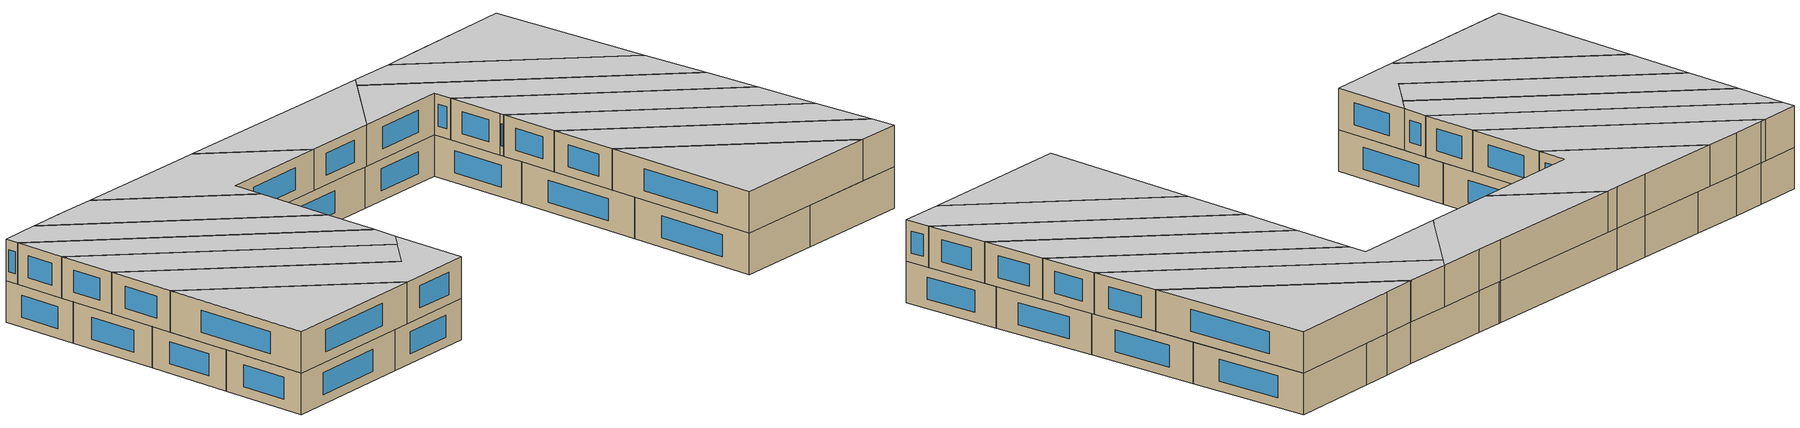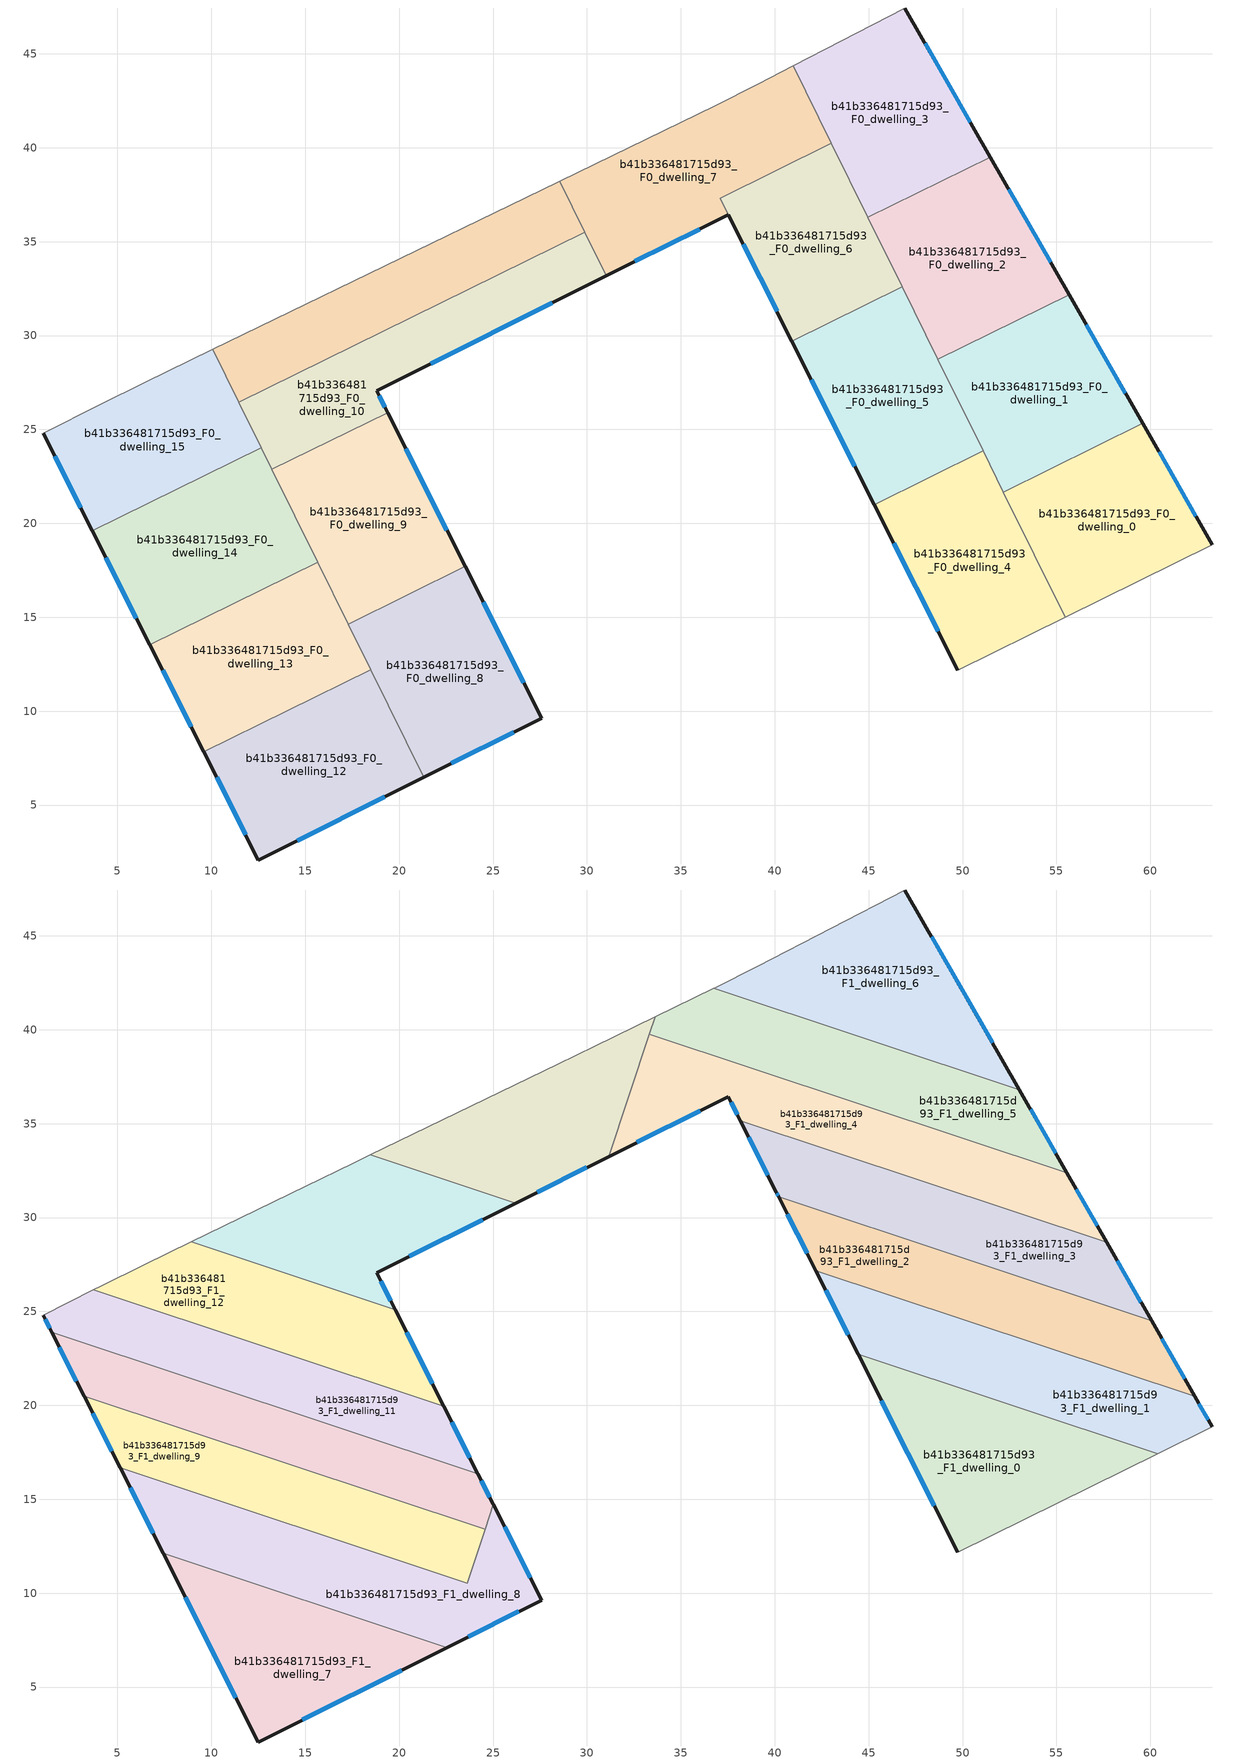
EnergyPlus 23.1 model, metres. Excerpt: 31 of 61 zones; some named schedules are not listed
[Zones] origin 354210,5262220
b41b336481715d93_F0_dwelling_0
 floor ground (EU_floor_Construction): 59.6,25.33 63.3,18.86 55.46,14.99 52.17,21.67 z0
 wall outside (EU_wall_Construction): 63.3,18.86 59.6,25.33 z0:3
 wall to b41b336481715d93_F0_dwelling_1 (EU_wall_Construction): 59.6,25.33 52.17,21.67 z0:3
 wall adiabatic (EU_wall_Construction): 55.46,14.99 63.3,18.86 z0:3
 wall to b41b336481715d93_F0_dwelling_4 (EU_wall_Construction): 52.17,21.67 55.46,14.99 z0:3
 window (EU_Window_Construction): 62.43,20.38 60.47,23.81 z0.7:2.3
b41b336481715d93_F0_dwelling_1
 floor ground (EU_floor_Construction): 55.67,32.18 59.6,25.33 52.17,21.67 48.68,28.74 z0
 wall outside (EU_wall_Construction): 59.6,25.33 55.67,32.18 z0:3
 wall to b41b336481715d93_F0_dwelling_2 (EU_wall_Construction): 55.67,32.18 48.68,28.74 z0:3
 wall to b41b336481715d93_F0_dwelling_5 (EU_wall_Construction): 48.68,28.74 51.09,23.85 z0:3
 wall to b41b336481715d93_F0_dwelling_4 (EU_wall_Construction): 51.09,23.85 52.17,21.67 z0:3
 window (EU_Window_Construction): 58.67,26.94 56.59,30.57 z0.7:2.3
b41b336481715d93_F0_dwelling_10
 floor ground (EU_floor_Construction): 29.88,35.51 31.03,33.18 18.8,27.06 19.38,25.9 13.23,22.87 11.47,26.44 z0
 wall outside (EU_wall_Construction): 19.38,25.9 18.8,27.06 31.03,33.18 z0:3
 wall to b41b336481715d93_F0_dwelling_9 (EU_wall_Construction): 13.23,22.87 19.38,25.9 z0:3
 wall to b41b336481715d93_F0_dwelling_11 (EU_wall_Construction): 29.88,35.51 11.47,26.44 z0:3
 wall to b41b336481715d93_F0_dwelling_7 (EU_wall_Construction): 31.03,33.18 29.88,35.51 z0:3
 wall to b41b336481715d93_F0_dwelling_15 (EU_wall_Construction): 11.47,26.44 12.66,24.03 z0:3
 wall to b41b336481715d93_F0_dwelling_14 (EU_wall_Construction): 12.66,24.03 13.23,22.87 z0:3
 window (EU_Window_Construction): 21.67,28.5 28.16,31.75 / 19.25,26.18 18.94,26.79 z0.7:2.3
b41b336481715d93_F0_dwelling_11
 floor ground (EU_floor_Construction): 28.55,38.21 29.88,35.51 11.47,26.44 10.08,29.26 15.02,31.66 17.57,32.91 28.44,38.16 z0
 wall adiabatic (EU_wall_Construction): 28.55,38.21 28.44,38.16 17.57,32.91 15.02,31.66 10.08,29.26 z0:3
 wall to b41b336481715d93_F0_dwelling_7 (EU_wall_Construction): 29.88,35.51 28.55,38.21 z0:3
 wall to b41b336481715d93_F0_dwelling_15 (EU_wall_Construction): 10.08,29.26 11.47,26.44 z0:3
b41b336481715d93_F0_dwelling_12
 floor ground (EU_floor_Construction): 18.48,12.21 21.3,6.48 12.5,2.08 9.6,7.83 z0
 wall outside (EU_wall_Construction): 9.6,7.83 12.5,2.08 21.3,6.48 z0:3
 wall to b41b336481715d93_F0_dwelling_13 (EU_wall_Construction): 18.48,12.21 9.6,7.83 z0:3
 wall to b41b336481715d93_F0_dwelling_8 (EU_wall_Construction): 21.3,6.48 18.48,12.21 z0:3
 window (EU_Window_Construction): 14.57,3.11 19.24,5.45 / 10.28,6.48 11.82,3.43 z0.7:2.3
 ceiling adiabatic (EU_roof_Construction): 20.69,7.73 18.48,12.21 13.94,9.97 z3
b41b336481715d93_F0_dwelling_13
 floor ground (EU_floor_Construction): 15.66,17.93 18.48,12.21 9.6,7.83 6.73,13.53 z0
 wall outside (EU_wall_Construction): 6.73,13.53 9.6,7.83 z0:3
 wall to b41b336481715d93_F0_dwelling_14 (EU_wall_Construction): 15.66,17.93 6.73,13.53 z0:3
 wall to b41b336481715d93_F0_dwelling_9 (EU_wall_Construction): 17.29,14.64 15.66,17.93 z0:3
 wall to b41b336481715d93_F0_dwelling_8 (EU_wall_Construction): 18.48,12.21 17.29,14.64 z0:3
 window (EU_Window_Construction): 7.4,12.19 8.93,9.17 z0.7:2.3
 ceiling adiabatic (EU_roof_Construction): 18.48,12.21 18.46,12.25 9.9,15.09 6.73,13.53 7.43,12.13 13.94,9.97 z3
b41b336481715d93_F0_dwelling_14
 floor ground (EU_floor_Construction): 12.66,24.03 15.66,17.93 6.73,13.53 3.67,19.61 z0
 wall outside (EU_wall_Construction): 3.67,19.61 6.73,13.53 z0:3
 wall to b41b336481715d93_F0_dwelling_15 (EU_wall_Construction): 12.66,24.03 3.67,19.61 z0:3
 wall to b41b336481715d93_F0_dwelling_9 (EU_wall_Construction): 15.66,17.93 13.23,22.87 z0:3
 window (EU_Window_Construction): 4.39,18.18 6.01,14.96 z0.7:2.3
 ceiling adiabatic (EU_roof_Construction): 9.9,15.09 5.15,16.67 6.73,13.53 z3
b41b336481715d93_F0_dwelling_15
 floor ground (EU_floor_Construction): 10.08,29.26 12.66,24.03 3.67,19.61 1.05,24.8 4.12,26.35 6.44,27.49 z0
 wall outside (EU_wall_Construction): 1.05,24.8 3.67,19.61 z0:3
 wall adiabatic (EU_wall_Construction): 10.08,29.26 6.44,27.49 4.12,26.35 1.05,24.8 z0:3
 window (EU_Window_Construction): 1.66,23.58 3.05,20.83 z0.7:2.3
b41b336481715d93_F0_dwelling_2
 floor ground (EU_floor_Construction): 51.48,39.5 55.67,32.18 48.68,28.74 44.97,36.29 z0
 wall outside (EU_wall_Construction): 55.67,32.18 51.48,39.5 z0:3
 wall to b41b336481715d93_F0_dwelling_3 (EU_wall_Construction): 51.48,39.5 44.97,36.29 z0:3
 wall to b41b336481715d93_F0_dwelling_6 (EU_wall_Construction): 44.97,36.29 46.79,32.6 z0:3
 wall to b41b336481715d93_F0_dwelling_5 (EU_wall_Construction): 46.79,32.6 48.69,28.74 z0:3
 window (EU_Window_Construction): 54.69,33.9 52.47,37.78 z0.7:2.3
 ceiling adiabatic (EU_roof_Construction): 55.67,32.18 55.56,32.39 45.19,35.83 46.96,32.25 52.24,30.49 z3
b41b336481715d93_F0_dwelling_3
 floor ground (EU_floor_Construction): 46.93,47.44 51.48,39.5 44.97,36.29 40.99,44.37 z0
 wall outside (EU_wall_Construction): 51.48,39.5 46.93,47.44 z0:3
 wall adiabatic (EU_wall_Construction): 46.93,47.44 40.99,44.37 z0:3
 wall to b41b336481715d93_F0_dwelling_7 (EU_wall_Construction): 40.99,44.37 43.02,40.24 z0:3
 wall to b41b336481715d93_F0_dwelling_6 (EU_wall_Construction): 43.02,40.24 44.97,36.29 z0:3
 window (EU_Window_Construction): 50.42,41.37 48,45.58 z0.7:2.3
b41b336481715d93_F0_dwelling_4
 floor ground (EU_floor_Construction): 51.09,23.86 55.46,14.99 49.75,12.18 45.3,21 z0
 wall outside (EU_wall_Construction): 45.3,21 49.75,12.18 z0:3
 wall to b41b336481715d93_F0_dwelling_5 (EU_wall_Construction): 51.09,23.86 45.3,21 z0:3
 wall adiabatic (EU_wall_Construction): 49.75,12.18 55.46,14.99 z0:3
 window (EU_Window_Construction): 46.35,18.93 48.7,14.25 z0.7:2.3
 ceiling adiabatic (EU_roof_Construction): 53.06,19.86 51.09,23.86 47.04,21.86 z3
b41b336481715d93_F0_dwelling_5
 floor ground (EU_floor_Construction): 46.79,32.6 51.09,23.86 45.3,21 40.92,29.71 z0
 wall outside (EU_wall_Construction): 40.92,29.71 45.3,21 z0:3
 wall to b41b336481715d93_F0_dwelling_6 (EU_wall_Construction): 46.79,32.6 40.92,29.71 z0:3
 window (EU_Window_Construction): 41.95,27.66 44.27,23.05 z0.7:2.3
b41b336481715d93_F0_dwelling_6
 floor ground (EU_floor_Construction): 43.02,40.24 46.79,32.6 40.92,29.71 37.09,37.31 z0
 wall outside (EU_wall_Construction): 37.53,36.44 40.92,29.71 z0:3
 wall to b41b336481715d93_F0_dwelling_7 (EU_wall_Construction): 43.02,40.24 37.09,37.31 37.53,36.44 z0:3
 window (EU_Window_Construction): 38.33,34.86 40.12,31.29 z0.7:2.3
 ceiling adiabatic (EU_roof_Construction): 45.19,35.83 43.02,40.24 38.55,38.03 z3
b41b336481715d93_F0_dwelling_7
 floor ground (EU_floor_Construction): 40.99,44.37 43.02,40.24 37.09,37.31 37.53,36.44 31.03,33.18 28.55,38.21 30.41,39.13 36.84,42.25 39.09,43.39 z0
 wall outside (EU_wall_Construction): 31.03,33.18 37.53,36.44 z0:3
 wall adiabatic (EU_wall_Construction): 40.99,44.37 39.09,43.39 36.84,42.25 30.41,39.13 28.55,38.21 z0:3
 window (EU_Window_Construction): 32.55,33.95 36,35.67 z0.7:2.3
b41b336481715d93_F0_dwelling_8
 floor ground (EU_floor_Construction): 23.51,17.71 27.58,9.63 21.3,6.48 17.28,14.64 z0
 wall outside (EU_wall_Construction): 21.3,6.48 27.58,9.63 23.51,17.71 z0:3
 wall to b41b336481715d93_F0_dwelling_9 (EU_wall_Construction): 23.51,17.71 17.28,14.64 z0:3
 window (EU_Window_Construction): 26.63,11.53 24.47,15.81 / 22.78,7.22 26.11,8.89 z0.7:2.3
 ceiling adiabatic (EU_roof_Construction): 27.58,9.63 25.01,14.72 23.62,10.54 18.46,12.25 21.3,6.48 z3
b41b336481715d93_F0_dwelling_9
 floor ground (EU_floor_Construction): 19.38,25.9 23.51,17.71 17.28,14.64 13.23,22.87 z0
 wall outside (EU_wall_Construction): 23.51,17.71 19.38,25.9 z0:3
 window (EU_Window_Construction): 22.54,19.63 20.35,23.98 z0.7:2.3
b41b336481715d93_F1_dwelling_0
 floor to b41b336481715d93_F0_dwelling_4 (EU_floor_Construction): 53.06,19.86 55.46,14.99 49.75,12.18 45.3,21 47.04,21.86 z3
 floor to b41b336481715d93_F0_dwelling_0 (EU_floor_Construction): 60.39,17.42 55.46,14.99 53.06,19.86 z3
 floor to b41b336481715d93_F0_dwelling_5 (EU_floor_Construction): 47.04,21.86 45.3,21 44.44,22.72 z3
 wall outside (EU_wall_Construction): 44.44,22.72 49.75,12.18 z3:6
 wall adiabatic (EU_wall_Construction): 49.75,12.18 60.39,17.42 z3:6
 wall to b41b336481715d93_F1_dwelling_1 (EU_wall_Construction): 60.39,17.42 44.44,22.72 z3:6
 window (EU_Window_Construction): 45.68,20.25 48.5,14.65 z3.7:5.3
 ceiling to b41b336481715d93_F2_dwelling_0 (EU_floor_Construction): 60.39,17.42 44.44,22.72 49.75,12.18 z6
b41b336481715d93_F1_dwelling_1
 floor to b41b336481715d93_F0_dwelling_0 (EU_floor_Construction): 62.37,20.48 63.3,18.86 60.39,17.42 53.06,19.86 52.17,21.67 54.83,22.98 z3
 floor to b41b336481715d93_F0_dwelling_5 (EU_floor_Construction): 50.88,24.29 51.09,23.86 47.04,21.86 44.44,22.72 42.19,27.18 z3
 floor to b41b336481715d93_F0_dwelling_1 (EU_floor_Construction): 54.83,22.98 52.17,21.67 50.88,24.29 z3
 floor adiabatic (EU_floor_Construction): 51.09,23.85 53.06,19.86 47.04,21.86 z3
 wall outside (EU_wall_Construction): 42.19,27.18 44.44,22.72 / 63.3,18.86 62.37,20.48 z3:6
 wall to b41b336481715d93_F1_dwelling_2 (EU_wall_Construction): 62.37,20.48 42.19,27.18 z3:6
 wall adiabatic (EU_wall_Construction): 60.39,17.42 63.3,18.86 z3:6
 window (EU_Window_Construction): 42.72,26.13 43.91,23.77 / 63.08,19.24 62.59,20.1 z3.7:5.3
 ceiling to b41b336481715d93_F2_dwelling_1 (EU_floor_Construction): 63.3,18.86 62.37,20.48 42.19,27.18 44.44,22.72 60.39,17.42 z6
b41b336481715d93_F1_dwelling_10
 floor to b41b336481715d93_F0_dwelling_14 (EU_floor_Construction): 14.92,19.44 15.66,17.93 13.76,16.99 4.56,20.04 8,21.74 z3
 floor to b41b336481715d93_F0_dwelling_9 (EU_floor_Construction): 22.15,17.04 18.71,15.34 16.59,16.05 14.92,19.44 z3
 floor to b41b336481715d93_F0_dwelling_8 (EU_floor_Construction): 24.19,16.36 25.01,14.72 24.57,13.4 18.71,15.34 22.15,17.04 z3
 floor to b41b336481715d93_F0_dwelling_15 (EU_floor_Construction): 8,21.74 4.56,20.04 3.22,20.49 1.51,23.89 z3
 floor to b41b336481715d93_F0_dwelling_13 (EU_floor_Construction): 15.66,17.93 16.59,16.05 13.76,16.99 z3
 wall outside (EU_wall_Construction): 1.51,23.89 3.22,20.49 / 25.02,14.72 24.19,16.36 z3:6
 wall to b41b336481715d93_F1_dwelling_11 (EU_wall_Construction): 24.19,16.36 1.51,23.89 z3:6
 wall to b41b336481715d93_F1_dwelling_9 (EU_wall_Construction): 3.22,20.49 24.57,13.4 z3:6
 wall to b41b336481715d93_F1_dwelling_8 (EU_wall_Construction): 24.57,13.4 25.02,14.72 z3:6
 window (EU_Window_Construction): 1.91,23.09 2.82,21.29 / 24.82,15.11 24.38,15.98 z3.7:5.3
 ceiling to b41b336481715d93_F2_dwelling_10 (EU_floor_Construction): 24.57,13.4 25.02,14.72 24.19,16.36 1.51,23.89 3.22,20.49 z6
b41b336481715d93_F1_dwelling_11
 floor to b41b336481715d93_F0_dwelling_9 (EU_floor_Construction): 22.38,19.95 23.51,17.71 22.15,17.04 14.92,19.44 13.23,22.87 13.37,22.94 z3
 floor to b41b336481715d93_F0_dwelling_14 (EU_floor_Construction): 13.16,23.01 14.92,19.44 8,21.74 11.62,23.52 z3
 floor to b41b336481715d93_F0_dwelling_15 (EU_floor_Construction): 11.62,23.52 8,21.74 1.51,23.89 1.05,24.8 3.73,26.15 z3
 floor to b41b336481715d93_F0_dwelling_10 (EU_floor_Construction): 13.37,22.94 13.23,22.87 13.16,23.01 z3
 floor to b41b336481715d93_F0_dwelling_8 (EU_floor_Construction): 23.51,17.71 24.19,16.36 22.15,17.04 z3
 wall outside (EU_wall_Construction): 24.19,16.36 22.38,19.95 / 1.05,24.8 1.51,23.89 z3:6
 wall adiabatic (EU_wall_Construction): 3.72,26.15 1.05,24.8 z3:6
 wall to b41b336481715d93_F1_dwelling_12 (EU_wall_Construction): 22.38,19.95 3.72,26.15 z3:6
 window (EU_Window_Construction): 23.77,17.2 22.81,19.11 / 1.16,24.59 1.4,24.11 z3.7:5.3
 ceiling to b41b336481715d93_F2_dwelling_11 (EU_floor_Construction): 24.19,16.36 22.38,19.95 3.72,26.15 1.05,24.8 1.51,23.89 z6
b41b336481715d93_F1_dwelling_12
 floor to b41b336481715d93_F0_dwelling_15 (EU_floor_Construction): 10.63,28.14 12.66,24.03 11.62,23.52 3.73,26.15 4.12,26.35 6.44,27.49 8.94,28.71 z3
 floor to b41b336481715d93_F0_dwelling_10 (EU_floor_Construction): 18.58,25.51 13.37,22.94 13.16,23.01 11.47,26.44 13.2,27.29 z3
 floor to b41b336481715d93_F0_dwelling_9 (EU_floor_Construction): 19.79,25.1 22.38,19.95 13.37,22.94 18.58,25.51 z3
 floor to b41b336481715d93_F0_dwelling_11 (EU_floor_Construction): 13.2,27.29 11.47,26.44 10.63,28.14 z3
 floor to b41b336481715d93_F0_dwelling_14 (EU_floor_Construction): 12.66,24.03 13.16,23.01 11.62,23.52 z3
 wall outside (EU_wall_Construction): 22.38,19.95 19.79,25.1 z3:6
 wall adiabatic (EU_wall_Construction): 8.94,28.71 6.44,27.49 4.12,26.35 3.72,26.15 z3:6
 wall to b41b336481715d93_F1_dwelling_13 (EU_wall_Construction): 19.79,25.1 8.94,28.71 z3:6
 window (EU_Window_Construction): 21.77,21.16 20.4,23.89 z3.7:5.3
 ceiling to b41b336481715d93_F2_dwelling_12 (EU_floor_Construction): 22.38,19.95 19.79,25.1 8.94,28.71 6.44,27.49 4.12,26.35 3.72,26.15 z6
b41b336481715d93_F1_dwelling_13
 floor to b41b336481715d93_F0_dwelling_10 (EU_floor_Construction): 26.2,30.76 18.8,27.06 19.38,25.9 18.58,25.51 13.2,27.29 22.64,31.94 z3
 floor to b41b336481715d93_F0_dwelling_11 (EU_floor_Construction): 22.64,31.94 13.2,27.29 10.63,28.14 10.08,29.26 15.02,31.66 17.57,32.91 18.46,33.34 z3
 floor to b41b336481715d93_F0_dwelling_15 (EU_floor_Construction): 10.08,29.26 10.63,28.14 8.94,28.71 z3
 floor to b41b336481715d93_F0_dwelling_9 (EU_floor_Construction): 19.38,25.9 19.79,25.1 18.58,25.51 z3
 wall outside (EU_wall_Construction): 19.79,25.1 18.8,27.06 26.2,30.76 z3:6
 wall adiabatic (EU_wall_Construction): 18.46,33.34 17.57,32.91 15.02,31.66 8.94,28.71 z3:6
 wall to b41b336481715d93_F1_dwelling_14 (EU_wall_Construction): 26.2,30.76 18.46,33.34 z3:6
 window (EU_Window_Construction): 20.54,27.93 24.46,29.9 / 19.55,25.56 19.03,26.6 z3.7:5.3
 ceiling to b41b336481715d93_F2_dwelling_13 (EU_floor_Construction): 26.2,30.76 18.46,33.34 17.57,32.91 15.02,31.66 8.94,28.71 19.79,25.1 18.8,27.06 z6
b41b336481715d93_F1_dwelling_14
 floor to b41b336481715d93_F0_dwelling_11 (EU_floor_Construction): 28.55,38.21 29.88,35.51 22.64,31.94 18.46,33.34 28.44,38.16 z3
 floor to b41b336481715d93_F0_dwelling_10 (EU_floor_Construction): 29.88,35.51 31.03,33.18 26.2,30.76 22.64,31.94 z3
 floor to b41b336481715d93_F0_dwelling_7 (EU_floor_Construction): 33.64,40.69 31.17,33.25 31.03,33.18 28.55,38.21 30.41,39.13 z3
 wall outside (EU_wall_Construction): 26.2,30.76 31.17,33.25 z3:6
 wall adiabatic (EU_wall_Construction): 33.64,40.69 30.41,39.13 28.44,38.16 18.46,33.34 z3:6
 wall to b41b336481715d93_F1_dwelling_4 (EU_wall_Construction): 31.17,33.25 33.33,39.77 z3:6
 wall to b41b336481715d93_F1_dwelling_5 (EU_wall_Construction): 33.33,39.77 33.64,40.69 z3:6
 window (EU_Window_Construction): 27.36,31.35 30,32.67 z3.7:5.3
 ceiling to b41b336481715d93_F2_dwelling_14 (EU_floor_Construction): 31.17,33.25 33.64,40.69 30.41,39.13 28.44,38.16 18.46,33.34 26.2,30.76 z6
b41b336481715d93_F1_dwelling_2
 floor to b41b336481715d93_F0_dwelling_5 (EU_floor_Construction): 48.95,28.2 50.88,24.29 42.19,27.18 40.92,29.71 42.33,30.4 z3
 floor to b41b336481715d93_F0_dwelling_0 (EU_floor_Construction): 60.07,24.51 62.37,20.48 54.83,22.98 58.79,24.93 z3
 floor to b41b336481715d93_F0_dwelling_1 (EU_floor_Construction): 58.79,24.93 54.83,22.98 50.88,24.29 48.95,28.2 z3
 floor to b41b336481715d93_F0_dwelling_6 (EU_floor_Construction): 42.33,30.4 40.92,29.71 40.22,31.1 z3
 wall outside (EU_wall_Construction): 40.22,31.1 42.19,27.18 / 62.37,20.48 60.07,24.51 z3:6
 wall to b41b336481715d93_F1_dwelling_3 (EU_wall_Construction): 60.07,24.51 40.22,31.1 z3:6
 window (EU_Window_Construction): 40.68,30.18 41.73,28.1 / 61.83,21.42 60.61,23.56 z3.7:5.3
 ceiling to b41b336481715d93_F2_dwelling_2 (EU_floor_Construction): 62.37,20.48 60.07,24.51 40.22,31.1 42.19,27.18 z6
b41b336481715d93_F1_dwelling_3
 floor to b41b336481715d93_F0_dwelling_1 (EU_floor_Construction): 57.67,28.69 59.6,25.33 58.79,24.93 48.95,28.2 48.68,28.74 52.24,30.49 z3
 floor to b41b336481715d93_F0_dwelling_6 (EU_floor_Construction): 46.43,32.42 42.33,30.4 40.22,31.1 38.17,35.16 z3
 floor to b41b336481715d93_F0_dwelling_0 (EU_floor_Construction): 59.6,25.33 60.07,24.51 58.79,24.93 z3
 floor to b41b336481715d93_F0_dwelling_5 (EU_floor_Construction): 46.96,32.25 48.95,28.2 42.33,30.4 46.43,32.42 z3
 floor to b41b336481715d93_F0_dwelling_2 (EU_floor_Construction): 52.24,30.49 48.68,28.74 46.96,32.25 z3
 wall outside (EU_wall_Construction): 60.07,24.51 57.67,28.69 / 38.17,35.17 40.09,31.35 40.22,31.1 z3:6
 wall to b41b336481715d93_F1_dwelling_4 (EU_wall_Construction): 57.67,28.69 38.17,35.17 z3:6
 window (EU_Window_Construction): 59.5,25.49 58.23,27.71 / 40.12,31.29 40.19,31.16 / 38.62,34.27 39.64,32.25 z3.7:5.3
 ceiling to b41b336481715d93_F2_dwelling_3 (EU_floor_Construction): 60.07,24.51 57.67,28.69 38.17,35.17 40.09,31.35 40.22,31.1 z6
b41b336481715d93_F1_dwelling_4
 floor to b41b336481715d93_F0_dwelling_6 (EU_floor_Construction): 45.19,35.83 46.79,32.6 46.43,32.42 38.17,35.16 37.09,37.31 38.55,38.03 z3
 floor to b41b336481715d93_F0_dwelling_7 (EU_floor_Construction): 38.55,38.03 37.09,37.31 37.53,36.44 31.17,33.25 33.33,39.77 z3
 floor to b41b336481715d93_F0_dwelling_2 (EU_floor_Construction): 55.56,32.39 55.67,32.18 52.24,30.49 46.96,32.25 45.19,35.83 z3
 floor to b41b336481715d93_F0_dwelling_1 (EU_floor_Construction): 55.67,32.18 57.67,28.69 52.24,30.49 z3
 floor to b41b336481715d93_F0_dwelling_5 (EU_floor_Construction): 46.79,32.6 46.96,32.25 46.43,32.42 z3
 wall outside (EU_wall_Construction): 57.67,28.69 55.56,32.39 / 31.17,33.25 37.53,36.44 38.17,35.17 z3:6
 wall to b41b336481715d93_F1_dwelling_5 (EU_wall_Construction): 55.56,32.39 33.33,39.77 z3:6
 window (EU_Window_Construction): 57.18,29.56 56.05,31.52 / 37.68,36.14 38.02,35.46 / 32.66,34 36.03,35.69 z3.7:5.3
 ceiling to b41b336481715d93_F2_dwelling_4 (EU_floor_Construction): 57.67,28.69 55.56,32.39 33.33,39.77 31.17,33.25 37.53,36.44 38.17,35.17 z6
b41b336481715d93_F1_dwelling_5
 floor to b41b336481715d93_F0_dwelling_2 (EU_floor_Construction): 53.03,36.8 55.56,32.39 45.19,35.83 44.97,36.29 48.83,38.19 z3
 floor adiabatic (EU_floor_Construction): 43.09,40.1 45.19,35.83 38.55,38.03 42.89,40.17 z3
 floor to b41b336481715d93_F0_dwelling_3 (EU_floor_Construction): 48.83,38.19 44.97,36.29 43.09,40.1 z3
 floor to b41b336481715d93_F0_dwelling_7 (EU_floor_Construction): 42.89,40.17 38.55,38.03 33.33,39.77 33.64,40.69 36.75,42.21 z3
 wall outside (EU_wall_Construction): 55.56,32.39 53.03,36.8 z3:6
 wall adiabatic (EU_wall_Construction): 36.75,42.21 33.64,40.69 z3:6
 wall to b41b336481715d93_F1_dwelling_6 (EU_wall_Construction): 53.03,36.8 36.75,42.21 z3:6
 window (EU_Window_Construction): 54.96,33.42 53.62,35.76 z3.7:5.3
 ceiling to b41b336481715d93_F2_dwelling_5 (EU_floor_Construction): 55.56,32.39 53.03,36.8 36.75,42.21 33.64,40.69 33.33,39.77 z6
b41b336481715d93_F1_dwelling_6
 floor to b41b336481715d93_F0_dwelling_3 (EU_floor_Construction): 46.93,47.44 51.48,39.5 48.83,38.19 43.09,40.1 40.99,44.37 z3
 floor to b41b336481715d93_F0_dwelling_2 (EU_floor_Construction): 51.48,39.5 53.03,36.8 48.83,38.19 z3
 floor to b41b336481715d93_F0_dwelling_7 (EU_floor_Construction): 40.99,44.37 43.02,40.24 42.89,40.17 36.75,42.21 36.84,42.25 39.09,43.39 z3
 floor adiabatic (EU_floor_Construction): 43.02,40.24 43.09,40.1 42.89,40.17 z3
 wall outside (EU_wall_Construction): 53.03,36.8 46.93,47.44 z3:6
 wall adiabatic (EU_wall_Construction): 46.93,47.44 39.09,43.39 36.84,42.25 36.75,42.21 z3:6
 window (EU_Window_Construction): 51.6,39.3 48.37,44.94 z3.7:5.3
 ceiling to b41b336481715d93_F2_dwelling_6 (EU_floor_Construction): 53.03,36.8 46.93,47.44 39.09,43.39 36.84,42.25 36.75,42.21 z6
b41b336481715d93_F1_dwelling_7
 floor to b41b336481715d93_F0_dwelling_12 (EU_floor_Construction): 20.69,7.73 21.3,6.48 12.5,2.08 9.6,7.83 13.94,9.97 z3
 floor adiabatic (EU_floor_Construction): 22.49,7.13 22.47,7.07 21.3,6.48 20.69,7.73 z3
 floor to b41b336481715d93_F0_dwelling_13 (EU_floor_Construction): 13.94,9.97 9.6,7.83 7.43,12.13 z3
 wall outside (EU_wall_Construction): 7.43,12.13 12.5,2.08 22.47,7.07 z3:6
 wall to b41b336481715d93_F1_dwelling_8 (EU_wall_Construction): 22.47,7.07 22.49,7.13 7.43,12.13 z3:6
 window (EU_Window_Construction): 14.84,3.25 20.13,5.9 / 8.62,9.77 11.31,4.44 z3.7:5.3
 ceiling to b41b336481715d93_F2_dwelling_7 (EU_floor_Construction): 22.47,7.07 22.49,7.13 7.43,12.13 12.5,2.08 z6
b41b336481715d93_F1_dwelling_8
 floor adiabatic (EU_floor_Construction): 25.02,14.72 27.58,9.63 22.47,7.07 22.49,7.13 7.43,12.13 5.15,16.67 23.62,10.54 z3
 wall outside (EU_wall_Construction): 5.15,16.67 7.43,12.13 / 22.47,7.07 27.58,9.63 25.02,14.72 z3:6
 wall to b41b336481715d93_F1_dwelling_9 (EU_wall_Construction): 24.57,13.4 23.62,10.54 5.15,16.67 z3:6
 window (EU_Window_Construction): 5.68,15.6 6.9,13.2 / 26.98,10.82 25.62,13.53 / 23.67,7.67 26.38,9.03 z3.7:5.3
 ceiling to b41b336481715d93_F2_dwelling_8 (EU_floor_Construction): 27.58,9.63 25.02,14.72 23.62,10.54 5.15,16.67 7.43,12.13 22.49,7.13 22.47,7.07 z6
b41b336481715d93_F1_dwelling_9
 floor to b41b336481715d93_F0_dwelling_8 (EU_floor_Construction): 24.57,13.4 23.62,10.54 18.46,12.25 17.28,14.64 18.71,15.34 z3
 floor to b41b336481715d93_F0_dwelling_14 (EU_floor_Construction): 13.76,16.99 9.9,15.09 5.15,16.67 3.67,19.61 4.56,20.04 z3
 floor to b41b336481715d93_F0_dwelling_13 (EU_floor_Construction): 16.59,16.05 18.46,12.25 9.9,15.09 13.76,16.99 z3
 floor to b41b336481715d93_F0_dwelling_9 (EU_floor_Construction): 18.71,15.34 17.29,14.64 16.59,16.05 z3
 floor to b41b336481715d93_F0_dwelling_15 (EU_floor_Construction): 4.56,20.04 3.67,19.61 3.22,20.49 z3
 wall outside (EU_wall_Construction): 3.22,20.49 5.15,16.67 z3:6
 window (EU_Window_Construction): 3.67,19.59 4.69,17.57 z3.7:5.3
 ceiling to b41b336481715d93_F2_dwelling_9 (EU_floor_Construction): 23.62,10.54 24.57,13.4 3.22,20.49 5.15,16.67 z6
[Building]
EU S2 Campaign: North Axis=0; Terrain=City; Solar Distribution=FullExterior
[Site:Location]
Budapest.Ferenc.Liszt.Intl.AP: Latitude=47.437; Longitude=19.256; Time Zone=1; Elevation=185
[SizingPeriod:WeatherFileDays]
AnnualSizingPeriod: Begin Month=1; Begin Day of Month=1; End Month=12; End Day of Month=31; Day of Week for Start Day=Monday; Use Weather File Daylight Saving Period=No; Use Weather File Rain and Snow Indicators=No
[MATERIAL]
EU_InternalMass_Material: Roughness=MediumRough; Thickness=0.1; Conductivity=1; Density=1800; Specific Heat=900; Thermal Absorptance=0.9; Solar Absorptance=0.7; Visible Absorptance=0.7
[MATERIAL:NOMASS] Roughness=MediumRough; Thermal Absorptance=0.9; Solar Absorptance=0.7; Visible Absorptance=0.7
Name | Thermal Resistance
EU_wall_NoMass | 0.832559
EU_roof_NoMass | 1.39638
EU_floor_NoMass | 0.872794
[WINDOWMATERIAL:SIMPLEGLAZINGSYSTEM]
EU_Window_SimpleGlazing: UFactor=2.79869; Solar Heat Gain Coefficient=0.75; Visible Transmittance=0.75
[CONSTRUCTION]
EU_wall_Construction: EU_wall_NoMass
EU_roof_Construction: EU_roof_NoMass
EU_floor_Construction: EU_floor_NoMass
EU_Window_Construction: EU_Window_SimpleGlazing
EU_InternalMass_Construction: EU_InternalMass_Material
[ZONE] Type=1; Multiplier=1; Ceiling Height=autocalculate; Floor Area=autocalculate; Part of Total Floor Area=Yes
Name | Volume
b41b336481715d93_F0_dwelling_0; b41b336481715d93_F1_dwelling_11; b41b336481715d93_F0_dwelling_13 | 189.987
b41b336481715d93_F1_dwelling_0 | 210.137
b41b336481715d93_F0_dwelling_1 | 190.022
b41b336481715d93_F1_dwelling_1 | 210.14
b41b336481715d93_F0_dwelling_10 | 189.972
b41b336481715d93_F1_dwelling_10; b41b336481715d93_F0_dwelling_4 | 189.986
b41b336481715d93_F0_dwelling_11; b41b336481715d93_F1_dwelling_7 | 189.992
b41b336481715d93_F0_dwelling_12 | 189.98
b41b336481715d93_F1_dwelling_12 | 190.003
b41b336481715d93_F1_dwelling_13; b41b336481715d93_F0_dwelling_8 | 189.977
b41b336481715d93_F0_dwelling_14 | 203.949
b41b336481715d93_F1_dwelling_14 | 189.974
b41b336481715d93_F0_dwelling_15 | 176.004
b41b336481715d93_F0_dwelling_2 | 189.979
b41b336481715d93_F1_dwelling_2 | 196.024
b41b336481715d93_F0_dwelling_3 | 190.006
b41b336481715d93_F1_dwelling_3 | 199.901
b41b336481715d93_F1_dwelling_4 | 234.462
b41b336481715d93_F0_dwelling_5 | 189.967
b41b336481715d93_F1_dwelling_5 | 210.145
b41b336481715d93_F0_dwelling_6 | 168.053
b41b336481715d93_F1_dwelling_6 | 210.114
b41b336481715d93_F0_dwelling_7 | 211.839
b41b336481715d93_F1_dwelling_8 | 238.947
b41b336481715d93_F0_dwelling_9 | 189.995
b41b336481715d93_F1_dwelling_9 | 189.936
[INTERNALMASS] Construction=EU_InternalMass_Construction
Name | Zone or ZoneList | Surface Area
b41b336481715d93_F0_dwelling_0_EU_InternalMass | b41b336481715d93_F0_dwelling_0 | 63.3288
b41b336481715d93_F0_dwelling_1_EU_InternalMass | b41b336481715d93_F0_dwelling_1 | 63.3408
b41b336481715d93_F0_dwelling_2_EU_InternalMass | b41b336481715d93_F0_dwelling_2 | 63.3265
b41b336481715d93_F0_dwelling_3_EU_InternalMass | b41b336481715d93_F0_dwelling_3 | 63.3353
b41b336481715d93_F0_dwelling_4_EU_InternalMass | b41b336481715d93_F0_dwelling_4 | 63.3288
b41b336481715d93_F0_dwelling_5_EU_InternalMass | b41b336481715d93_F0_dwelling_5 | 63.3223
b41b336481715d93_F0_dwelling_6_EU_InternalMass | b41b336481715d93_F0_dwelling_6 | 56.038
b41b336481715d93_F0_dwelling_7_EU_InternalMass | b41b336481715d93_F0_dwelling_7 | 70.6112
b41b336481715d93_F0_dwelling_8_EU_InternalMass | b41b336481715d93_F0_dwelling_8 | 63.3256
b41b336481715d93_F0_dwelling_9_EU_InternalMass | b41b336481715d93_F0_dwelling_9 | 63.3319
b41b336481715d93_F0_dwelling_10_EU_InternalMass | b41b336481715d93_F0_dwelling_10 | 63.3249
b41b336481715d93_F0_dwelling_11_EU_InternalMass | b41b336481715d93_F0_dwelling_11 | 63.3307
b41b336481715d93_F0_dwelling_12_EU_InternalMass | b41b336481715d93_F0_dwelling_12 | 63.3268
b41b336481715d93_F0_dwelling_13_EU_InternalMass | b41b336481715d93_F0_dwelling_13 | 63.3292
b41b336481715d93_F0_dwelling_14_EU_InternalMass | b41b336481715d93_F0_dwelling_14 | 67.9833
b41b336481715d93_F0_dwelling_15_EU_InternalMass | b41b336481715d93_F0_dwelling_15 | 58.6677
b41b336481715d93_F1_dwelling_0_EU_InternalMass | b41b336481715d93_F1_dwelling_0 | 70.0459
b41b336481715d93_F1_dwelling_1_EU_InternalMass | b41b336481715d93_F1_dwelling_1 | 70.0467
b41b336481715d93_F1_dwelling_2_EU_InternalMass | b41b336481715d93_F1_dwelling_2 | 65.3373
b41b336481715d93_F1_dwelling_3_EU_InternalMass | b41b336481715d93_F1_dwelling_3 | 66.638
b41b336481715d93_F1_dwelling_4_EU_InternalMass | b41b336481715d93_F1_dwelling_4 | 78.155
b41b336481715d93_F1_dwelling_5_EU_InternalMass | b41b336481715d93_F1_dwelling_5 | 70.0484
b41b336481715d93_F1_dwelling_6_EU_InternalMass | b41b336481715d93_F1_dwelling_6 | 70.0379
b41b336481715d93_F1_dwelling_7_EU_InternalMass | b41b336481715d93_F1_dwelling_7 | 63.3308
b41b336481715d93_F1_dwelling_8_EU_InternalMass | b41b336481715d93_F1_dwelling_8 | 79.6493
b41b336481715d93_F1_dwelling_9_EU_InternalMass | b41b336481715d93_F1_dwelling_9 | 63.3121
b41b336481715d93_F1_dwelling_10_EU_InternalMass | b41b336481715d93_F1_dwelling_10 | 63.3287
b41b336481715d93_F1_dwelling_11_EU_InternalMass | b41b336481715d93_F1_dwelling_11 | 63.3291
b41b336481715d93_F1_dwelling_12_EU_InternalMass | b41b336481715d93_F1_dwelling_12 | 63.3341
b41b336481715d93_F1_dwelling_13_EU_InternalMass | b41b336481715d93_F1_dwelling_13 | 63.326
b41b336481715d93_F1_dwelling_14_EU_InternalMass | b41b336481715d93_F1_dwelling_14 | 63.3246
[OTHEREQUIPMENT] Fuel Type=Electricity; Design Level Calculation Method=Watts/Area; Power per Zone Floor Area=1; Fraction Latent=0; Fraction Radiant=0; Fraction Lost=0; Carbon Dioxide Generation Rate=0; EndUse Subcategory=EU_Step8_InternalGains
Name | Zone or ZoneList or Space or SpaceList | Schedule
EU_Step8_InternalGain_b41b336481715d93_F0_dwelling_0_f000 | b41b336481715d93_F0_dwelling_0 | EU_Step8_GainSchedule_b41b336481715d93_F0_dwelling_0_f000
EU_Step8_InternalGain_b41b336481715d93_F0_dwelling_1_f000 | b41b336481715d93_F0_dwelling_1 | EU_Step8_GainSchedule_b41b336481715d93_F0_dwelling_1_f000
EU_Step8_InternalGain_b41b336481715d93_F0_dwelling_2_f000 | b41b336481715d93_F0_dwelling_2 | EU_Step8_GainSchedule_b41b336481715d93_F0_dwelling_2_f000
EU_Step8_InternalGain_b41b336481715d93_F0_dwelling_3_f000 | b41b336481715d93_F0_dwelling_3 | EU_Step8_GainSchedule_b41b336481715d93_F0_dwelling_3_f000
EU_Step8_InternalGain_b41b336481715d93_F0_dwelling_4_f000 | b41b336481715d93_F0_dwelling_4 | EU_Step8_GainSchedule_b41b336481715d93_F0_dwelling_4_f000
EU_Step8_InternalGain_b41b336481715d93_F0_dwelling_5_f000 | b41b336481715d93_F0_dwelling_5 | EU_Step8_GainSchedule_b41b336481715d93_F0_dwelling_5_f000
EU_Step8_InternalGain_b41b336481715d93_F0_dwelling_6_f000 | b41b336481715d93_F0_dwelling_6 | EU_Step8_GainSchedule_b41b336481715d93_F0_dwelling_6_f000
EU_Step8_InternalGain_b41b336481715d93_F0_dwelling_7_f000 | b41b336481715d93_F0_dwelling_7 | EU_Step8_GainSchedule_b41b336481715d93_F0_dwelling_7_f000
EU_Step8_InternalGain_b41b336481715d93_F0_dwelling_8_f000 | b41b336481715d93_F0_dwelling_8 | EU_Step8_GainSchedule_b41b336481715d93_F0_dwelling_8_f000
EU_Step8_InternalGain_b41b336481715d93_F0_dwelling_9_f000 | b41b336481715d93_F0_dwelling_9 | EU_Step8_GainSchedule_b41b336481715d93_F0_dwelling_9_f000
EU_Step8_InternalGain_b41b336481715d93_F0_dwelling_10_f000 | b41b336481715d93_F0_dwelling_10 | EU_Step8_GainSchedule_b41b336481715d93_F0_dwelling_10_f000
EU_Step8_InternalGain_b41b336481715d93_F0_dwelling_11_f000 | b41b336481715d93_F0_dwelling_11 | EU_Step8_GainSchedule_b41b336481715d93_F0_dwelling_11_f000
EU_Step8_InternalGain_b41b336481715d93_F0_dwelling_12_f000 | b41b336481715d93_F0_dwelling_12 | EU_Step8_GainSchedule_b41b336481715d93_F0_dwelling_12_f000
EU_Step8_InternalGain_b41b336481715d93_F0_dwelling_13_f000 | b41b336481715d93_F0_dwelling_13 | EU_Step8_GainSchedule_b41b336481715d93_F0_dwelling_13_f000
EU_Step8_InternalGain_b41b336481715d93_F0_dwelling_14_f000 | b41b336481715d93_F0_dwelling_14 | EU_Step8_GainSchedule_b41b336481715d93_F0_dwelling_14_f000
EU_Step8_InternalGain_b41b336481715d93_F0_dwelling_15_f000 | b41b336481715d93_F0_dwelling_15 | EU_Step8_GainSchedule_b41b336481715d93_F0_dwelling_15_f000
EU_Step8_InternalGain_b41b336481715d93_F1_dwelling_0_f000 | b41b336481715d93_F1_dwelling_0 | EU_Step8_GainSchedule_b41b336481715d93_F1_dwelling_0_f000
EU_Step8_InternalGain_b41b336481715d93_F1_dwelling_1_f000 | b41b336481715d93_F1_dwelling_1 | EU_Step8_GainSchedule_b41b336481715d93_F1_dwelling_1_f000
EU_Step8_InternalGain_b41b336481715d93_F1_dwelling_2_f000 | b41b336481715d93_F1_dwelling_2 | EU_Step8_GainSchedule_b41b336481715d93_F1_dwelling_2_f000
EU_Step8_InternalGain_b41b336481715d93_F1_dwelling_3_f000 | b41b336481715d93_F1_dwelling_3 | EU_Step8_GainSchedule_b41b336481715d93_F1_dwelling_3_f000
EU_Step8_InternalGain_b41b336481715d93_F1_dwelling_4_f000 | b41b336481715d93_F1_dwelling_4 | EU_Step8_GainSchedule_b41b336481715d93_F1_dwelling_4_f000
EU_Step8_InternalGain_b41b336481715d93_F1_dwelling_5_f000 | b41b336481715d93_F1_dwelling_5 | EU_Step8_GainSchedule_b41b336481715d93_F1_dwelling_5_f000
EU_Step8_InternalGain_b41b336481715d93_F1_dwelling_6_f000 | b41b336481715d93_F1_dwelling_6 | EU_Step8_GainSchedule_b41b336481715d93_F1_dwelling_6_f000
EU_Step8_InternalGain_b41b336481715d93_F1_dwelling_7_f000 | b41b336481715d93_F1_dwelling_7 | EU_Step8_GainSchedule_b41b336481715d93_F1_dwelling_7_f000
EU_Step8_InternalGain_b41b336481715d93_F1_dwelling_8_f000 | b41b336481715d93_F1_dwelling_8 | EU_Step8_GainSchedule_b41b336481715d93_F1_dwelling_8_f000
EU_Step8_InternalGain_b41b336481715d93_F1_dwelling_9_f000 | b41b336481715d93_F1_dwelling_9 | EU_Step8_GainSchedule_b41b336481715d93_F1_dwelling_9_f000
EU_Step8_InternalGain_b41b336481715d93_F1_dwelling_10_f000 | b41b336481715d93_F1_dwelling_10 | EU_Step8_GainSchedule_b41b336481715d93_F1_dwelling_10_f000
EU_Step8_InternalGain_b41b336481715d93_F1_dwelling_11_f000 | b41b336481715d93_F1_dwelling_11 | EU_Step8_GainSchedule_b41b336481715d93_F1_dwelling_11_f000
EU_Step8_InternalGain_b41b336481715d93_F1_dwelling_12_f000 | b41b336481715d93_F1_dwelling_12 | EU_Step8_GainSchedule_b41b336481715d93_F1_dwelling_12_f000
EU_Step8_InternalGain_b41b336481715d93_F1_dwelling_13_f000 | b41b336481715d93_F1_dwelling_13 | EU_Step8_GainSchedule_b41b336481715d93_F1_dwelling_13_f000
EU_Step8_InternalGain_b41b336481715d93_F1_dwelling_14_f000 | b41b336481715d93_F1_dwelling_14 | EU_Step8_GainSchedule_b41b336481715d93_F1_dwelling_14_f000
[ZONEVENTILATION:DESIGNFLOWRATE] Schedule=EU_AlwaysOn; Design Flow Rate Calculation Method=AirChanges/Hour; Air Changes per Hour=0.475469; Ventilation Type=Natural; Fan Pressure Rise=0; Fan Total Efficiency=1; Constant Term Coefficient=1; Temperature Term Coefficient=0; Velocity Term Coefficient=0; Velocity Squared Term Coefficient=0; Minimum Indoor Temperature=-100; Maximum Indoor Temperature=100; Delta Temperature=-100; Minimum Outdoor Temperature=-100; Maximum Outdoor Temperature=100; Maximum Wind Speed=40
Name | Zone or ZoneList or Space or SpaceList
EU_ConstantAir_b41b336481715d93_F0_dwelling_0 | b41b336481715d93_F0_dwelling_0
EU_ConstantAir_b41b336481715d93_F0_dwelling_1 | b41b336481715d93_F0_dwelling_1
EU_ConstantAir_b41b336481715d93_F0_dwelling_2 | b41b336481715d93_F0_dwelling_2
EU_ConstantAir_b41b336481715d93_F0_dwelling_3 | b41b336481715d93_F0_dwelling_3
EU_ConstantAir_b41b336481715d93_F0_dwelling_4 | b41b336481715d93_F0_dwelling_4
EU_ConstantAir_b41b336481715d93_F0_dwelling_5 | b41b336481715d93_F0_dwelling_5
EU_ConstantAir_b41b336481715d93_F0_dwelling_6 | b41b336481715d93_F0_dwelling_6
EU_ConstantAir_b41b336481715d93_F0_dwelling_7 | b41b336481715d93_F0_dwelling_7
EU_ConstantAir_b41b336481715d93_F0_dwelling_8 | b41b336481715d93_F0_dwelling_8
EU_ConstantAir_b41b336481715d93_F0_dwelling_9 | b41b336481715d93_F0_dwelling_9
EU_ConstantAir_b41b336481715d93_F0_dwelling_10 | b41b336481715d93_F0_dwelling_10
EU_ConstantAir_b41b336481715d93_F0_dwelling_11 | b41b336481715d93_F0_dwelling_11
EU_ConstantAir_b41b336481715d93_F0_dwelling_12 | b41b336481715d93_F0_dwelling_12
EU_ConstantAir_b41b336481715d93_F0_dwelling_13 | b41b336481715d93_F0_dwelling_13
EU_ConstantAir_b41b336481715d93_F0_dwelling_14 | b41b336481715d93_F0_dwelling_14
EU_ConstantAir_b41b336481715d93_F0_dwelling_15 | b41b336481715d93_F0_dwelling_15
EU_ConstantAir_b41b336481715d93_F1_dwelling_0 | b41b336481715d93_F1_dwelling_0
EU_ConstantAir_b41b336481715d93_F1_dwelling_1 | b41b336481715d93_F1_dwelling_1
EU_ConstantAir_b41b336481715d93_F1_dwelling_2 | b41b336481715d93_F1_dwelling_2
EU_ConstantAir_b41b336481715d93_F1_dwelling_3 | b41b336481715d93_F1_dwelling_3
EU_ConstantAir_b41b336481715d93_F1_dwelling_4 | b41b336481715d93_F1_dwelling_4
EU_ConstantAir_b41b336481715d93_F1_dwelling_5 | b41b336481715d93_F1_dwelling_5
EU_ConstantAir_b41b336481715d93_F1_dwelling_6 | b41b336481715d93_F1_dwelling_6
EU_ConstantAir_b41b336481715d93_F1_dwelling_7 | b41b336481715d93_F1_dwelling_7
EU_ConstantAir_b41b336481715d93_F1_dwelling_8 | b41b336481715d93_F1_dwelling_8
EU_ConstantAir_b41b336481715d93_F1_dwelling_9 | b41b336481715d93_F1_dwelling_9
EU_ConstantAir_b41b336481715d93_F1_dwelling_10 | b41b336481715d93_F1_dwelling_10
EU_ConstantAir_b41b336481715d93_F1_dwelling_11 | b41b336481715d93_F1_dwelling_11
EU_ConstantAir_b41b336481715d93_F1_dwelling_12 | b41b336481715d93_F1_dwelling_12
EU_ConstantAir_b41b336481715d93_F1_dwelling_13 | b41b336481715d93_F1_dwelling_13
EU_ConstantAir_b41b336481715d93_F1_dwelling_14 | b41b336481715d93_F1_dwelling_14
[HVACTEMPLATE:ZONE:IDEALLOADSAIRSYSTEM] System Availability Schedule=EU_AlwaysOn; Maximum Heating Supply Air Temperature=50; Minimum Cooling Supply Air Temperature=13; Maximum Heating Supply Air Humidity Ratio=0.0156; Minimum Cooling Supply Air Humidity Ratio=0.0077; Heating Limit=NoLimit; Cooling Limit=NoLimit; Heating Availability Schedule=EU_AlwaysOn; Cooling Availability Schedule=EU_CoolingOff; Dehumidification Control Type=ConstantSensibleHeatRatio; Cooling Sensible Heat Ratio=0.7; Dehumidification Setpoint=60; Humidification Control Type=None; Humidification Setpoint=30; Outdoor Air Method=None; Outdoor Air Flow Rate per Person=0.00944; Outdoor Air Flow Rate per Zone Floor Area=0; Outdoor Air Flow Rate per Zone=0; Demand Controlled Ventilation Type=None; Outdoor Air Economizer Type=NoEconomizer; Heat Recovery Type=None; Sensible Heat Recovery Effectiveness=0.7; Latent Heat Recovery Effectiveness=0.65
Name | Template Thermostat
b41b336481715d93_F0_dwelling_0 | EU_HeatOnly_b41b336481715d93_F0_dwelling_0
b41b336481715d93_F0_dwelling_1 | EU_HeatOnly_b41b336481715d93_F0_dwelling_1
b41b336481715d93_F0_dwelling_2 | EU_HeatOnly_b41b336481715d93_F0_dwelling_2
b41b336481715d93_F0_dwelling_3 | EU_HeatOnly_b41b336481715d93_F0_dwelling_3
b41b336481715d93_F0_dwelling_4 | EU_HeatOnly_b41b336481715d93_F0_dwelling_4
b41b336481715d93_F0_dwelling_5 | EU_HeatOnly_b41b336481715d93_F0_dwelling_5
b41b336481715d93_F0_dwelling_6 | EU_HeatOnly_b41b336481715d93_F0_dwelling_6
b41b336481715d93_F0_dwelling_7 | EU_HeatOnly_b41b336481715d93_F0_dwelling_7
b41b336481715d93_F0_dwelling_8 | EU_HeatOnly_b41b336481715d93_F0_dwelling_8
b41b336481715d93_F0_dwelling_9 | EU_HeatOnly_b41b336481715d93_F0_dwelling_9
b41b336481715d93_F0_dwelling_10 | EU_HeatOnly_b41b336481715d93_F0_dwelling_10
b41b336481715d93_F0_dwelling_11 | EU_HeatOnly_b41b336481715d93_F0_dwelling_11
b41b336481715d93_F0_dwelling_12 | EU_HeatOnly_b41b336481715d93_F0_dwelling_12
b41b336481715d93_F0_dwelling_13 | EU_HeatOnly_b41b336481715d93_F0_dwelling_13
b41b336481715d93_F0_dwelling_14 | EU_HeatOnly_b41b336481715d93_F0_dwelling_14
b41b336481715d93_F0_dwelling_15 | EU_HeatOnly_b41b336481715d93_F0_dwelling_15
b41b336481715d93_F1_dwelling_0 | EU_HeatOnly_b41b336481715d93_F1_dwelling_0
b41b336481715d93_F1_dwelling_1 | EU_HeatOnly_b41b336481715d93_F1_dwelling_1
b41b336481715d93_F1_dwelling_2 | EU_HeatOnly_b41b336481715d93_F1_dwelling_2
b41b336481715d93_F1_dwelling_3 | EU_HeatOnly_b41b336481715d93_F1_dwelling_3
b41b336481715d93_F1_dwelling_4 | EU_HeatOnly_b41b336481715d93_F1_dwelling_4
b41b336481715d93_F1_dwelling_5 | EU_HeatOnly_b41b336481715d93_F1_dwelling_5
b41b336481715d93_F1_dwelling_6 | EU_HeatOnly_b41b336481715d93_F1_dwelling_6
b41b336481715d93_F1_dwelling_7 | EU_HeatOnly_b41b336481715d93_F1_dwelling_7
b41b336481715d93_F1_dwelling_8 | EU_HeatOnly_b41b336481715d93_F1_dwelling_8
b41b336481715d93_F1_dwelling_9 | EU_HeatOnly_b41b336481715d93_F1_dwelling_9
b41b336481715d93_F1_dwelling_10 | EU_HeatOnly_b41b336481715d93_F1_dwelling_10
b41b336481715d93_F1_dwelling_11 | EU_HeatOnly_b41b336481715d93_F1_dwelling_11
b41b336481715d93_F1_dwelling_12 | EU_HeatOnly_b41b336481715d93_F1_dwelling_12
b41b336481715d93_F1_dwelling_13 | EU_HeatOnly_b41b336481715d93_F1_dwelling_13
b41b336481715d93_F1_dwelling_14 | EU_HeatOnly_b41b336481715d93_F1_dwelling_14
[SIZING:ZONE] Zone Cooling Design Supply Air Temperature Input Method=SupplyAirTemperature; Zone Cooling Design Supply Air Temperature=13; Zone Heating Design Supply Air Temperature Input Method=SupplyAirTemperature; Zone Heating Design Supply Air Temperature=50; Zone Cooling Design Supply Air Humidity Ratio=0.008; Zone Heating Design Supply Air Humidity Ratio=0.008; Cooling Design Air Flow Method=DesignDay; Cooling Design Air Flow Rate=0; Cooling Minimum Air Flow per Zone Floor Area=0.000762; Cooling Minimum Air Flow=0; Cooling Minimum Air Flow Fraction=0.2; Heating Design Air Flow Method=DesignDay; Heating Design Air Flow Rate=0; Heating Maximum Air Flow per Zone Floor Area=0.002032; Heating Maximum Air Flow=0.141576; Heating Maximum Air Flow Fraction=0.3; Account for Dedicated Outdoor Air System=No; Dedicated Outdoor Air System Control Strategy=NeutralSupplyAir; Dedicated Outdoor Air Low Setpoint Temperature for Design=autosize; Dedicated Outdoor Air High Setpoint Temperature for Design=autosize; Zone Load Sizing Method=Sensible Load Only No Latent Load; Zone Latent Cooling Design Supply Air Humidity Ratio Input Method=HumidityRatioDifference; Zone Cooling Design Supply Air Humidity Ratio Difference=0.005; Zone Latent Heating Design Supply Air Humidity Ratio Input Method=HumidityRatioDifference; Zone Humidification Design Supply Air Humidity Ratio Difference=0.005
b41b336481715d93_F0_dwelling_0; b41b336481715d93_F0_dwelling_1; b41b336481715d93_F0_dwelling_2; b41b336481715d93_F0_dwelling_3; b41b336481715d93_F0_dwelling_4; b41b336481715d93_F0_dwelling_5; b41b336481715d93_F0_dwelling_6; b41b336481715d93_F0_dwelling_7; b41b336481715d93_F0_dwelling_8; b41b336481715d93_F0_dwelling_9; b41b336481715d93_F0_dwelling_10; b41b336481715d93_F0_dwelling_11; b41b336481715d93_F0_dwelling_12; b41b336481715d93_F0_dwelling_13; b41b336481715d93_F0_dwelling_14; b41b336481715d93_F0_dwelling_15; b41b336481715d93_F1_dwelling_0; b41b336481715d93_F1_dwelling_1; b41b336481715d93_F1_dwelling_2; b41b336481715d93_F1_dwelling_3; b41b336481715d93_F1_dwelling_4; b41b336481715d93_F1_dwelling_5; b41b336481715d93_F1_dwelling_6; b41b336481715d93_F1_dwelling_7; b41b336481715d93_F1_dwelling_8; b41b336481715d93_F1_dwelling_9; b41b336481715d93_F1_dwelling_10; b41b336481715d93_F1_dwelling_11; b41b336481715d93_F1_dwelling_12; b41b336481715d93_F1_dwelling_13; b41b336481715d93_F1_dwelling_14
[SCHEDULE:FILE] Column Number=1; Rows to Skip at Top=0; Number of Hours of Data=8760; Column Separator=Comma; Interpolate to Timestep=No; Minutes per Item=60; Adjust Schedule for Daylight Savings=Yes
Name | File
EU_Step8_GainSchedule_b41b336481715d93_F0_dwelling_0_f000 | ../../schedules/b41b336481715d93/b41b336481715d93_F0_dwelling_0_f000_gain.csv
EU_Step8_GainSchedule_b41b336481715d93_F0_dwelling_1_f000 | ../../schedules/b41b336481715d93/b41b336481715d93_F0_dwelling_1_f000_gain.csv
EU_Step8_GainSchedule_b41b336481715d93_F0_dwelling_2_f000 | ../../schedules/b41b336481715d93/b41b336481715d93_F0_dwelling_2_f000_gain.csv
EU_Step8_GainSchedule_b41b336481715d93_F0_dwelling_3_f000 | ../../schedules/b41b336481715d93/b41b336481715d93_F0_dwelling_3_f000_gain.csv
EU_Step8_GainSchedule_b41b336481715d93_F0_dwelling_4_f000 | ../../schedules/b41b336481715d93/b41b336481715d93_F0_dwelling_4_f000_gain.csv
EU_Step8_GainSchedule_b41b336481715d93_F0_dwelling_5_f000 | ../../schedules/b41b336481715d93/b41b336481715d93_F0_dwelling_5_f000_gain.csv
EU_Step8_GainSchedule_b41b336481715d93_F0_dwelling_6_f000 | ../../schedules/b41b336481715d93/b41b336481715d93_F0_dwelling_6_f000_gain.csv
EU_Step8_GainSchedule_b41b336481715d93_F0_dwelling_7_f000 | ../../schedules/b41b336481715d93/b41b336481715d93_F0_dwelling_7_f000_gain.csv
EU_Step8_GainSchedule_b41b336481715d93_F0_dwelling_8_f000 | ../../schedules/b41b336481715d93/b41b336481715d93_F0_dwelling_8_f000_gain.csv
EU_Step8_GainSchedule_b41b336481715d93_F0_dwelling_9_f000 | ../../schedules/b41b336481715d93/b41b336481715d93_F0_dwelling_9_f000_gain.csv
